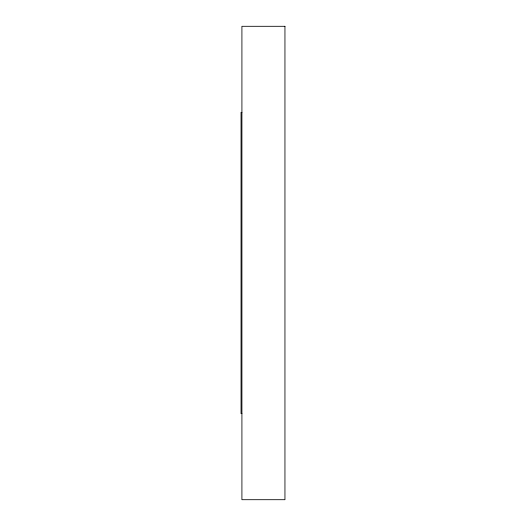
<?xml version="1.0" encoding="UTF-8"?>
<svg xmlns="http://www.w3.org/2000/svg" width="526" height="526" viewBox="0 0 526 526"><rect width="100%" height="100%" fill="white"/><g stroke="black" fill="none" stroke-linecap="round" stroke-linejoin="round"><path stroke-width="0.79" d="M241.914 112.373L241.053 112.373L241.053 413.627L241.914 413.627M284.947 26.3L241.914 26.3L241.914 499.7L284.947 499.7L284.947 26.3"/></g></svg>
